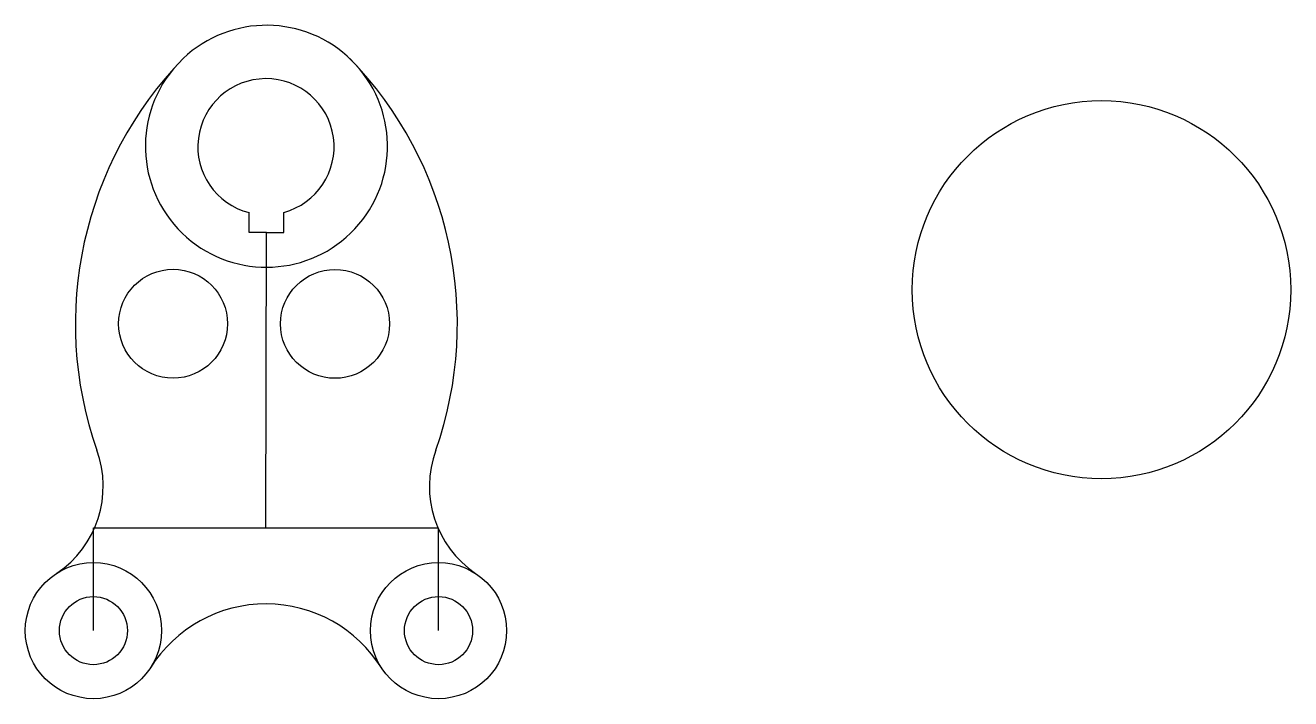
# Model space of a CAD drawing. Header units: millimetres. Extents: x 78 to 495, y 78 to 300.
import ezdxf

# ---------------------------------------------------------------- set-up
doc = ezdxf.new("R2010")
doc.units = ezdxf.units.MM

msp = doc.modelspace()

# ---------------------------------------------------------------- linework, layer by layer
for p, q in [((162.9, 231.65), (162.9, 238.29)), ((151.4, 231.65), (151.4, 238.18)), ((157.15, 231.65), (151.4, 231.65)), ((157, 134), (157.15, 231.65)), ((157.15, 231.65), (162.9, 231.65)), ((100, 100), (100, 134)), ((100, 134), (214, 134)), ((214, 100), (214, 134))]:
    msp.add_line(p, q)
for centre, radius in [((432.99, 212.73), 62.5), ((126.31, 201.47), 18), ((179.8, 201.44), 18), ((100, 100), 22.5), ((214, 100), 22.5), ((100, 100), 11.25), ((214, 100), 11.25)]:
    msp.add_circle(centre, radius)
for centre, radius, start, end in [((157.15, 260.15), 39.99, 140.4365, 133.5173), ((220.17, 201.35), 126.13, 135.8806, 199.2796), ((94.09, 201.41), 126.13, 340.6674, 44.0665), ((157, 260), 22.5, 285.2119, 255.5981), ((68.54, 147.75), 34.69, 304.0061, 20.1476), ((245.67, 147.67), 34.69, 159.7994, 235.9409), ((157, 63.85), 45, 31.7796, 148.0134)]:
    msp.add_arc(centre, radius, start, end)

doc.saveas('drawing.dxf')
